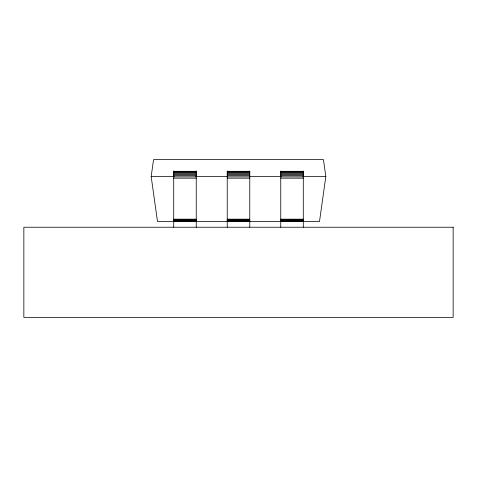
<?xml version="1.0" encoding="UTF-8"?>
<svg xmlns="http://www.w3.org/2000/svg" width="477" height="477" viewBox="0 0 477 477"><rect width="100%" height="100%" fill="white"/><g stroke="black" fill="none" stroke-linecap="round" stroke-linejoin="round"><path stroke-width="0.72" d="M151.173 176.526L153.552 159.628L323.448 159.628L325.827 176.526L319.489 221.596L157.511 221.596L151.173 176.526L174.212 176.526M173.711 171.315L196.244 171.315M227.231 171.315L249.769 171.315M280.756 171.315L303.289 171.315M173.711 171.839L196.244 171.839M227.231 171.839L249.769 171.839M280.756 171.839L303.289 171.839M173.711 172.549L196.244 172.549M227.231 172.549L249.769 172.549M280.756 172.549L303.289 172.549M173.711 173.425L196.244 173.425M227.231 173.425L249.769 173.425M280.756 173.425L303.289 173.425M173.711 174.457L196.244 174.457M227.231 174.457L249.769 174.457M280.756 174.457L303.289 174.457M173.711 175.608L196.244 175.608M227.231 175.608L249.769 175.608M280.756 175.608L303.289 175.608M195.767 176.526L226.98 176.526M250.02 176.526L281.233 176.526M302.788 176.526L325.827 176.526M173.711 176.86L196.244 176.86M227.231 176.86L249.769 176.86M280.756 176.86L303.289 176.86M173.711 178.165L196.244 178.165M227.231 178.165L249.769 178.165M280.756 178.165L303.289 178.165M173.711 219.176L196.244 219.176M227.231 219.176L249.769 219.176M280.756 219.176L303.289 219.176M173.711 219.611L196.244 219.611M227.231 219.611L249.769 219.611M280.756 219.611L303.289 219.611M173.711 220.028L196.244 220.028M227.231 220.028L249.769 220.028M280.756 220.028L303.289 220.028M173.711 220.41L196.244 220.41M227.231 220.41L249.769 220.41M280.756 220.41L303.289 220.41M173.711 220.756L196.244 220.756M227.231 220.756L249.769 220.756M280.756 220.756L303.289 220.756M173.711 221.048L196.244 221.048M227.231 221.048L249.769 221.048M280.756 221.048L303.289 221.048M173.711 221.286L196.244 221.286M227.231 221.286L249.769 221.286M280.756 221.286L303.289 221.286M173.711 221.459L196.244 221.459M227.231 221.459L249.769 221.459M280.756 221.459L303.289 221.459M303.289 170.999L303.289 227.231M280.756 170.999L280.756 227.231M249.769 170.999L249.769 227.231M227.231 170.999L227.231 227.231M196.244 170.999L196.244 227.231M173.711 170.999L173.711 227.231M453.15 227.231L23.85 227.231L23.85 317.372L453.15 317.372L453.15 227.231"/></g></svg>
